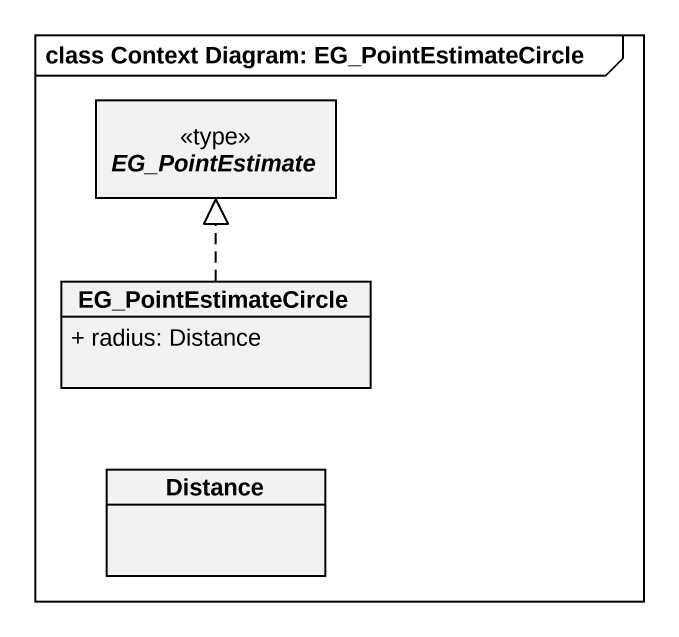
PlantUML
@startuml
mainframe class Context Diagram: EG_PointEstimateCircle
hide circle
hide empty members
skinparam classAttributeIconSize 0
abstract class EG_PointEstimate <<type>>
class EG_PointEstimateCircle {
  + radius: Distance
}
class Distance
EG_PointEstimateCircle .up.|> EG_PointEstimate
@enduml
